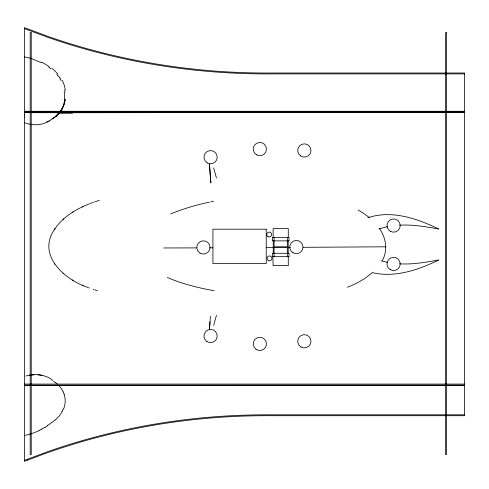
<?xml version="1.0" encoding="UTF-8"?>
<svg xmlns="http://www.w3.org/2000/svg" width="489" height="489" viewBox="0 0 489 489"><rect width="100%" height="100%" fill="white"/><g stroke="black" fill="none" stroke-linecap="round" stroke-linejoin="round"><path stroke-width="0.73" d="M209.469 329.286L210.423 316.34M209.964 321.939L209.439 328.81L209.53 327.642M209.573 327.062L209.695 325.454M65.275 99.53L65.086 100.532M64.768 101.883L64.627 102.415M216.444 315.356L213.669 325.368M64.303 103.479L64.01 104.359M63.815 104.878L63.399 105.911M63.552 409.061C65.483 404.525 65.758 399.299 64.248 394.599M382.337 260.527C388.064 250.405 386.059 237.556 379.323 228.436M63.325 106.082L62.947 106.926M63.258 106.241L62.995 106.816M62.861 107.103L62.5 107.843L62.83 107.177M62.366 108.087L62.017 108.741M62.329 108.173L62.146 108.509M62.262 411.695L59.358 415.876L55.324 420.002M61.834 109.065L60.856 110.636M54.621 229.249L54.957 228.742L54.218 229.879C62.286 217.269 75.734 209.274 89.34 203.815M54.542 229.365C36.492 255.215 65.025 280.093 88.13 287.532M60.673 110.765L60.061 111.675L30.966 111.608M60.447 111.241L60.825 110.685M60.74 110.807L60.483 111.186M59.151 112.947L58.925 113.216M59.108 112.996L55.11 116.932M372.875 272.196L365.063 278.333L359.207 281.817M55.978 116.303L50.654 120.013M63.766 218.852L62.995 219.537M55.752 116.406L55.391 116.706M55.33 116.755L54.096 117.702M54.456 117.433L54.016 117.757M53.564 118.069L52.341 118.858M73.093 211.939L72.219 212.495M47.494 425.852L45.055 427.337M41.816 429.11L39.047 430.461M50.526 120.08L50.135 120.276M82.604 206.737L82.207 206.933L82.885 206.602M351.334 285.698L358.559 282.202M49.31 121.064C41.803 125.41 32.445 125.887 24.45 122.629M24.45 460.369L47.402 451.781A564.294 472.313 0 0 1 177.03 420.766C207.581 416.659 238.412 414.703 269.237 414.813L464.55 414.813M347.422 287.232L350.68 285.955M170.637 213.962C183.1 208.772 196.107 204.94 209.316 202.195M90.117 203.51L91.681 202.923M92.36 202.678L93.044 202.434M93.729 202.195L94.414 201.963M95.19 201.706L99.426 200.368M367.838 217.764C391.567 209.738 417.209 218.497 438.706 229.017C425.785 226.719 412.734 224.402 399.55 225.172M378.932 228.907L387.465 226.639M25.874 376.041C34.652 373.443 44.811 374.36 52.317 379.886M210.741 201.902L213.583 201.309M29.542 375.161L34.053 374.641L31.064 374.971M288.278 256.664L288.999 256.664L288.999 253.296L272.397 253.296L272.397 256.664L288.278 256.664L288.278 265.606L273.131 265.606L272.856 256.664M288.217 247.422L290.252 247.403M303.284 247.318L385.809 246.798L385.436 246.798M266.23 247.575L273.247 247.532M273.131 237.495L272.397 237.495L272.397 240.863L288.999 240.863L288.999 237.495L273.131 237.495L273.131 228.559L288.278 228.559L288.278 237.495M24.688 111.62L30.452 111.608M59.401 111.681L197.721 111.547A408.596 1.143 0 0 1 209.946 111.541L464.55 111.529M24.45 112.678L30.465 112.666M57.983 112.739L197.752 112.598A411.432 1.149 0 0 1 209.97 112.592L464.55 112.58M163.723 247.972L185.906 247.923A765.951 21.461 -0.5 0 0 196.584 247.892M288.681 256.664L288.999 256.664M24.45 385.442L27.561 385.43M464.55 73.9L271.915 73.9C240.197 74.096 208.467 72.189 177.03 67.983A564.294 469.373 0 0 1 47.402 37.164L24.45 28.625M24.45 111.284L464.55 111.284M24.45 112.336L464.55 112.336M30.972 112.666L59.206 112.727M58.069 113.161L72.586 113.161M272.397 256.664L272.764 256.664M24.45 384.085L464.55 384.085M24.45 385.136L464.55 385.136M28.026 385.43L30.379 385.43M30.856 385.43L217.037 385.35A335.112 0.935 0 0 1 236.187 385.344L464.55 385.338M399.55 263.834C412.734 264.604 425.785 262.281 438.706 259.983C418.792 269.806 395.687 277.715 373.339 272.862M41.956 375.307L37.983 374.751M24.45 56.889L30.575 58.283M214.206 290.747C198.241 287.844 182.318 283.938 167.379 277.507M387.465 262.361L381.347 260.833M96.474 290.38L97.458 290.68M31.076 58.435L41.388 62.714M94.817 289.867L95.978 290.228M93.283 289.372L94.047 289.622M88.815 287.795L89.511 288.052M82.219 285.05L83.191 285.49M52.03 380.54L52.341 380.693M53.552 381.359L54.065 381.664M72.482 279.94L73.356 280.466M358.101 209.989L363.571 213.302L369.452 217.703M54.499 381.946L54.86 382.178M55 382.276L57.323 384.085M48.808 67.293L50.764 68.778M63.002 273.125L63.741 273.754M58.863 385.558L61.272 388.517L63.209 391.915M56.755 74.444L58.215 76.198M54.316 263.498L54.792 264.201M59.921 78.558L61.168 80.581M213.669 167.971L216.444 177.984M64.658 89.799L65.037 92.195M209.439 164.536L210.57 179.017M210.417 177.146L210.887 182.941L209.469 164.053M209.555 166.058L209.695 167.886M288.217 240.863L288.217 253.296M287.312 237.495L287.312 246.774L274.084 246.774L274.084 237.495M287.312 256.67L287.312 247.385L274.084 247.385L274.084 256.67M273.247 240.863L273.247 253.296M212.923 247.837A765.951 21.461 -0.5 0 1 209.506 247.85M65.171 99.579A54.652 38.515 13.9 0 1 63.362 106.278M62.066 108.472A53.338 38.386 16.5 0 1 60.722 110.63M41.681 62.121A32.164 17.378 27.8 0 1 49.383 66.889M59.456 112.837A47.091 34.731 26.5 0 1 56.296 116.541M58.753 113.106A46.21 33.784 23.2 0 1 55.569 116.162M53.49 117.953A39.285 29.383 30.7 0 1 52.176 118.766M24.805 114.939A25.404 19.163 40.6 0 1 24.621 114.793M64.193 92.152A54.279 39.151 17.9 0 1 61.229 111.003M62.25 80.385A46.51 33.02 12.4 0 1 65.257 89.817M58.643 76.088A39.585 26.161 21.2 0 1 60.336 78.491M51.748 68.167A34.951 21.791 24.4 0 1 57.873 74.163M24.78 117.354A25.862 19.804 41 0 1 24.474 117.14M39.089 430.62A33.472 15.245 -27.6 0 1 24.346 435.491M24.328 56.528A28.753 14.138 27.9 0 1 24.554 56.553M49.725 120.63A31.217 24.248 39.6 0 1 46.632 121.883M45.006 427.276A33.515 15.19 -27.4 0 1 41.779 429.036M55.006 419.923A33.527 15.587 -27.3 0 1 47.274 425.662M63.203 409.061A38.234 23.411 -17.9 0 1 61.865 411.659M63.124 391.94A52.017 33.509 -10.8 0 1 64.206 394.611M60.398 111.309L60.129 111.681L60.367 111.351M27.751 460.045L24.45 461.347L24.45 27.653L47.781 36.345A563.224 468.48 0 0 0 177.134 67.109C207.208 71.125 237.556 73.081 267.899 73.026L464.55 73.026L464.55 415.693L269.237 415.693C238.449 415.583 207.648 417.545 177.134 421.64A563.224 471.42 0 0 0 47.781 452.6L27.751 460.045M31.235 32.677L30.184 32.677L30.184 454.581L31.235 454.581L31.235 32.677M446.585 32.677L445.534 32.677L445.534 454.581L446.585 454.581L446.585 32.677M266.23 229.194L212.923 229.194L212.923 263.62L266.23 263.62L266.23 229.194M267.996 236.676A2.439 2.439 0 0 0 271.658 234.561A2.439 2.439 0 0 0 267.996 232.452A2.439 2.439 0 0 0 267.996 236.676M268.284 260.484A2.439 2.439 0 0 0 271.939 258.369A2.439 2.439 0 0 0 268.284 256.26A2.439 2.439 0 0 0 268.284 260.484M256.016 349.311A6.626 6.626 0 0 0 266.432 344.488A6.626 6.626 0 0 0 257.049 337.881A6.626 6.626 0 0 0 256.016 349.311M256.517 154.83A6.626 6.626 0 0 0 266.456 149.09A6.626 6.626 0 0 0 256.517 143.35A6.626 6.626 0 0 0 256.517 154.83M206.878 341.524A6.626 6.626 0 0 0 217.202 336.511A6.626 6.626 0 0 0 207.697 330.075A6.626 6.626 0 0 0 206.878 341.524M300.539 155.881A6.626 6.626 0 0 0 310.955 151.058A6.626 6.626 0 0 0 301.572 144.451A6.626 6.626 0 0 0 300.539 155.881M390.295 269.69A6.626 6.626 0 0 0 400.234 263.95A6.626 6.626 0 0 0 390.295 258.21A6.626 6.626 0 0 0 390.295 269.69M301.041 347.013A6.626 6.626 0 0 0 310.98 341.273A6.626 6.626 0 0 0 301.041 335.533A6.626 6.626 0 0 0 301.041 347.013M293.058 252.807A6.626 6.626 0 0 0 302.997 247.067A6.626 6.626 0 0 0 293.058 241.328A6.626 6.626 0 0 0 293.058 252.807M207.281 162.941A6.626 6.626 0 0 0 217.22 157.201A6.626 6.626 0 0 0 207.281 151.462A6.626 6.626 0 0 0 207.281 162.941M390.295 231.285A6.626 6.626 0 0 0 400.234 225.551A6.626 6.626 0 0 0 390.295 219.812A6.626 6.626 0 0 0 390.295 231.285M200.105 253.186A6.626 6.626 0 0 0 210.044 247.446A6.626 6.626 0 0 0 200.105 241.707A6.626 6.626 0 0 0 200.105 253.186"/></g></svg>
